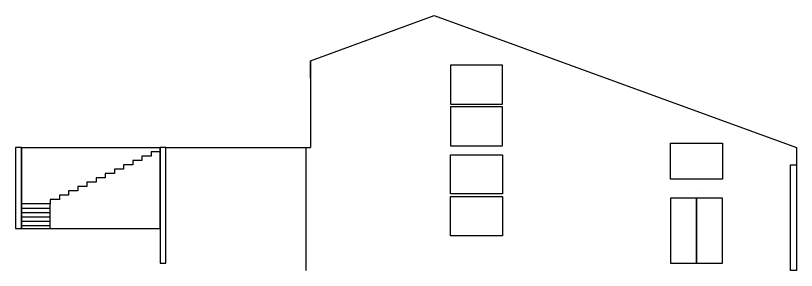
# Model space of a CAD drawing. Header units: centimetres. Extents: x -262314 to 1497847, y -126598 to 219599.
# Drawn here: x 201381 to 228381, y 108856 to 117663 of the extents above; entities that cross this region are included whole.
import ezdxf

# ---------------------------------------------------------------- set-up
doc = ezdxf.new("R2010")
doc.units = ezdxf.units.CM
for name, color, linetype in [('A-FP 1', 2, 'Continuous'), ('A-Roof', 2, 'Continuous'), ('A-Wall', 30, 'Continuous'), ('Facade-VUE', 233, 'Continuous'), ('I-Cloison', 11, 'Continuous'), ('I-STAIRS', 44, 'Continuous'), ('Mur de soutenement', 1, 'Continuous')]:
    doc.layers.add(name, color=color, linetype=linetype)

msp = doc.modelspace()

# ---------------------------------------------------------------- linework, layer by layer
at = {"layer": 'A-FP 1'}
msp.add_line((206581.21, 113105.57), (211581.21, 113105.57), dxfattribs=at)
at = {"layer": 'A-Roof'}
for p, q in [((211581.21, 116105.57), (215860, 117662.92)), ((211581.21, 116105.57), (215860, 117662.92)), ((215860, 117662.92), (228381.21, 113105.57)), ((211581.21, 115505.57), (211581.21, 116105.57)), ((211581.21, 116105.57), (211581.21, 113105.57)), ((228381.21, 113105.57), (228381.21, 112505.57))]:
    msp.add_line(p, q, dxfattribs=at)
at = {"layer": 'A-Wall'}
msp.add_line((211421.21, 113105.57), (211421.21, 108855.57), dxfattribs=at)
at = {"layer": 'Facade-VUE'}
for points in [[(216421.21, 114605.57), (218221.21, 114605.57), (218221.21, 115955.57), (216421.21, 115955.57)], [(216421.21, 113155.57), (218221.21, 113155.57), (218221.21, 114505.57), (216421.21, 114505.57)], [(225831.21, 112005.57), (224031.21, 112005.57), (224031.21, 113255.57), (225831.21, 113255.57)], [(218221.21, 111505.57), (216421.21, 111505.57), (216421.21, 112855.57), (218221.21, 112855.57)], [(218221.21, 110055.57), (216421.21, 110055.57), (216421.21, 111405.57), (218221.21, 111405.57)], [(224031.21, 109105.57), (224931.21, 109105.57), (224931.21, 111355.57), (224031.21, 111355.57)], [(224931.21, 109105.57), (225831.21, 109105.57), (225831.21, 111355.57), (224931.21, 111355.57)]]:
    msp.add_lwpolyline(points, close=True, dxfattribs=at)
at = {"layer": 'I-Cloison'}
msp.add_line((225102.12, 111605.57), (225102.12, 111605.57), dxfattribs=at)
at = {"layer": 'I-STAIRS'}
for p, q in [((206381.21, 112955.57), (206064.55, 112955.57)), ((206064.55, 112955.57), (206064.55, 112805.57)), ((206381.21, 110305.57), (206381.21, 113105.57)), ((206381.21, 113105.57), (206381.21, 112955.57)), ((205747.88, 112655.57), (205431.21, 112655.57)), ((205431.21, 112655.57), (205431.21, 112505.57)), ((206064.55, 112805.57), (205747.88, 112805.57)), ((205747.88, 112805.57), (205747.88, 112655.57)), ((205114.55, 112355.57), (204797.88, 112355.57)), ((204797.88, 112355.57), (204797.88, 112205.57)), ((205431.21, 112505.57), (205114.55, 112505.57)), ((205114.55, 112505.57), (205114.55, 112355.57)), ((204481.21, 112055.57), (204164.55, 112055.57)), ((204164.55, 112055.57), (204164.55, 111905.57)), ((204797.88, 112205.57), (204481.21, 112205.57)), ((204481.21, 112205.57), (204481.21, 112055.57)), ((204164.55, 111905.57), (203847.88, 111905.57)), ((203847.88, 111905.57), (203847.88, 111755.57)), ((203531.21, 111605.57), (203214.55, 111605.57)), ((203214.55, 111605.57), (203214.55, 111455.57)), ((203847.88, 111755.57), (203531.21, 111755.57)), ((203531.21, 111755.57), (203531.21, 111605.57)), ((202897.88, 111305.57), (202581.21, 111305.57)), ((202581.21, 111305.57), (202581.21, 111155.57)), ((203214.55, 111455.57), (202897.88, 111455.57)), ((202897.88, 111455.57), (202897.88, 111305.57)), ((202581.21, 111155.57), (201581.21, 111155.57)), ((201581.21, 110305.57), (201581.21, 111155.57)), ((201581.21, 111155.57), (201581.21, 110405.57)), ((201581.21, 111005.57), (202581.21, 111005.57)), ((202581.21, 110305.57), (202581.21, 111155.57)), ((201581.21, 110855.57), (202581.21, 110855.57)), ((201581.21, 110705.57), (202581.21, 110705.57)), ((201581.21, 110555.57), (202581.21, 110555.57)), ((201581.21, 110405.57), (202581.21, 110405.57))]:
    msp.add_line(p, q, dxfattribs=at)
at = {"layer": 'Mur de soutenement'}
for p, q in [((201581.21, 113105.57), (206381.21, 113105.57)), ((201581.21, 113105.57), (201581.21, 110305.57)), ((206381.21, 113105.57), (206381.21, 110105.57)), ((228381.21, 112905.57), (228381.21, 108855.57)), ((206381.21, 111105.57), (206381.21, 110105.57)), ((201581.21, 110305.57), (206381.21, 110305.57)), ((228381.21, 108855.57), (228181.21, 108855.57))]:
    msp.add_line(p, q, dxfattribs=at)
for points in [[(201581.21, 113105.57), (201381.21, 113105.57), (201381.21, 110305.57), (201581.21, 110305.57)], [(206581.21, 109105.57), (206581.21, 113105.57), (206381.21, 113105.57), (206381.21, 109105.57)]]:
    msp.add_lwpolyline(points, close=True, dxfattribs=at)
msp.add_lwpolyline([(228181.21, 108855.57), (228181.21, 112505.57), (228381.21, 112505.57)], dxfattribs=at)

doc.saveas('drawing.dxf')
